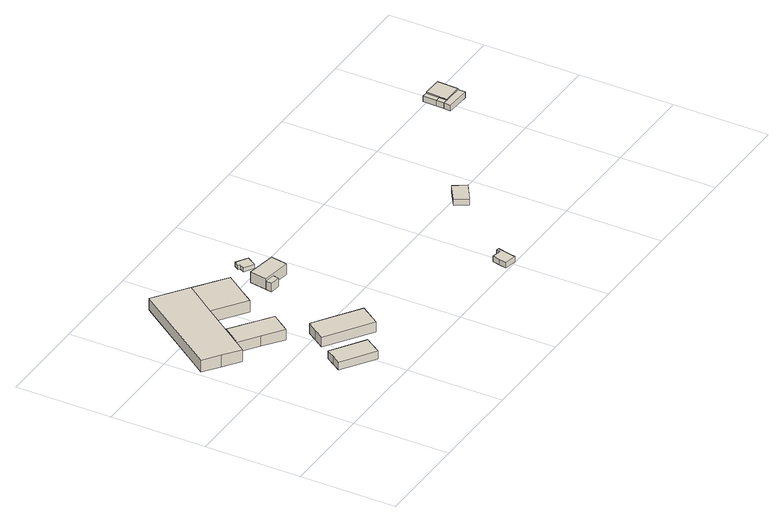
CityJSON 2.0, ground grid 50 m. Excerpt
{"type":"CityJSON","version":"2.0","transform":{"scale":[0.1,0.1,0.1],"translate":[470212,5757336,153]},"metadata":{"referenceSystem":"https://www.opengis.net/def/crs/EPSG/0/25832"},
"CityObjects":{
"building1":{"type":"Building","attributes":{"Gemeindeschluessel":"05711000","BezugspunktDach":"2000","function":"31001_2720","measuredHeight":5.11},"address":[{"country":"Germany","locality":"Bielefeld","thoroughfareNumber":"138","thoroughfareName":"Senner Hellweg"}],"geometry":[{"type":"Solid","lod":"1","boundaries":[[[[0,1,2,3,4,5]],[[6,7,8,9,10,11]],[[6,11,5,4]],[[7,6,4,3]],[[8,7,3,2]],[[9,8,2,1]],[[10,9,1,0]],[[11,10,0,5]]]]}]},
"building2":{"type":"Building","attributes":{"Gemeindeschluessel":"05711000","BezugspunktDach":"2000","function":"31001_2720","measuredHeight":6.38},"address":[{"country":"Germany","locality":"Bielefeld","thoroughfareNumber":"138","thoroughfareName":"Senner Hellweg"}],"geometry":[{"type":"Solid","lod":"1","boundaries":[[[[12,13,14,15,16,17,18]],[[19,20,21,22,23,24,25]],[[19,25,18,17]],[[20,19,17,16]],[[21,20,16,15]],[[22,21,15,14]],[[23,22,14,13]],[[24,23,13,12]],[[25,24,12,18]]]]}]},
"building3":{"type":"Building","attributes":{"Gemeindeschluessel":"05711000","function":"31001_2720"},"address":[{"country":"Germany","locality":"Bielefeld","thoroughfareNumber":"138","thoroughfareName":"Senner Hellweg"}],"children":["building3-1","building3-2"]},
"building3-1":{"type":"BuildingPart","attributes":{"BezugspunktDach":"2000","measuredHeight":7.31},"parents":["building3"],"geometry":[{"type":"Solid","lod":"1","boundaries":[[[[26,27,28,29,30,31,32]],[[33,34,35,36,37,38,39]],[[33,39,32,31]],[[34,33,31,30]],[[35,34,30,29]],[[36,35,29,28]],[[37,36,28,27]],[[38,37,27,26]],[[39,38,26,32]]]]}]},
"building3-2":{"type":"BuildingPart","attributes":{"BezugspunktDach":"2000","measuredHeight":7.27},"parents":["building3"],"geometry":[{"type":"Solid","lod":"1","boundaries":[[[[40,41,42,43,44]],[[45,38,37,46,47]],[[45,47,44,43]],[[38,45,43,42]],[[37,38,42,41]],[[46,37,41,40]],[[47,46,40,44]]]]}]},
"building4":{"type":"Building","attributes":{"Gemeindeschluessel":"05711000","BezugspunktDach":"2000","function":"31001_2720","measuredHeight":6.66},"address":[{"country":"Germany","locality":"Bielefeld","thoroughfareNumber":"138","thoroughfareName":"Senner Hellweg"}],"geometry":[{"type":"Solid","lod":"1","boundaries":[[[[48,49,50,51,52,53,54,55]],[[56,57,58,59,60,61,62,63]],[[56,63,55,54]],[[57,56,54,53]],[[58,57,53,52]],[[59,58,52,51]],[[60,59,51,50]],[[61,60,50,49]],[[62,61,49,48]],[[63,62,48,55]]]]}]},
"building5":{"type":"Building","attributes":{"Gemeindeschluessel":"05711000","function":"31001_1010"},"address":[{"country":"Germany","locality":"Bielefeld","thoroughfareNumber":"140","thoroughfareName":"Senner Hellweg"}],"children":["building5-1","building5-2"]},
"building5-1":{"type":"BuildingPart","attributes":{"BezugspunktDach":"2000","measuredHeight":6.8},"parents":["building5"],"geometry":[{"type":"Solid","lod":"1","boundaries":[[[[64,65,66,67]],[[68,69,70,71]],[[68,71,67,66]],[[69,68,66,65]],[[70,69,65,64]],[[71,70,64,67]]]]}]},
"building5-2":{"type":"BuildingPart","attributes":{"BezugspunktDach":"2000","measuredHeight":4.69},"parents":["building5"],"geometry":[{"type":"Solid","lod":"1","boundaries":[[[[72,73,74,75]],[[76,77,69,78]],[[76,78,75,74]],[[77,76,74,73]],[[69,77,73,72]],[[78,69,72,75]]]]}]},
"building6":{"type":"Building","attributes":{"Gemeindeschluessel":"05711000","BezugspunktDach":"2000","function":"31001_2460","measuredHeight":2.31},"address":[{"country":"Germany","locality":"Bielefeld","thoroughfareNumber":"140","thoroughfareName":"Senner Hellweg"}],"geometry":[{"type":"Solid","lod":"1","boundaries":[[[[79,80,81,82,83,84]],[[85,86,87,88,89,90]],[[85,90,84,83]],[[86,85,83,82]],[[87,86,82,81]],[[88,87,81,80]],[[89,88,80,79]],[[90,89,79,84]]]]}]},
"building7":{"type":"Building","attributes":{"Gemeindeschluessel":"05711000","BezugspunktDach":"2000","function":"31001_9998","measuredHeight":4.79},"address":[{"country":"Germany","locality":"Bielefeld","thoroughfareNumber":"138","thoroughfareName":"Senner Hellweg"}],"geometry":[{"type":"Solid","lod":"1","boundaries":[[[[91,92,93,94,95,96,97,98]],[[99,100,101,102,103,104,105,106]],[[99,106,98,97]],[[100,99,97,96]],[[101,100,96,95]],[[102,101,95,94]],[[103,102,94,93]],[[104,103,93,92]],[[105,104,92,91]],[[106,105,91,98]]]]}]},
"building8":{"type":"Building","attributes":{"Gemeindeschluessel":"05711000","BezugspunktDach":"2000","function":"31001_9998","measuredHeight":3.87},"address":[{"country":"Germany","locality":"Bielefeld","thoroughfareNumber":"138","thoroughfareName":"Senner Hellweg"}],"geometry":[{"type":"Solid","lod":"1","boundaries":[[[[107,108,109,110]],[[111,112,113,114]],[[111,114,110,109]],[[112,111,109,108]],[[113,112,108,107]],[[114,113,107,110]]]]}]},
"building9":{"type":"Building","attributes":{"Gemeindeschluessel":"05711000","BezugspunktDach":"2000","function":"51009_1610","measuredHeight":3},"address":[{"country":"Germany"}],"geometry":[{"type":"Solid","lod":"1","boundaries":[[[[115,116,117,118]],[[119,120,121,122]],[[119,122,118,117]],[[120,119,117,116]],[[121,120,116,115]],[[122,121,115,118]]]]}]},
"building10":{"type":"Building","attributes":{"Gemeindeschluessel":"05711000","BezugspunktDach":"2000","function":"51009_1610","measuredHeight":3.19},"address":[{"country":"Germany"}],"geometry":[{"type":"Solid","lod":"1","boundaries":[[[[117,116,123,124,125]],[[126,127,128,129,130]],[[126,130,125,124]],[[127,126,124,123]],[[128,127,123,116]],[[129,128,116,117]],[[130,129,117,125]]]]}]},
"building11":{"type":"Building","attributes":{"Gemeindeschluessel":"05711000","function":"31001_3062"},"address":[{"country":"Germany","locality":"Bielefeld","thoroughfareNumber":"146","thoroughfareName":"Senner Hellweg"}],"children":["building11-1","building11-2"]},
"building11-1":{"type":"BuildingPart","attributes":{"BezugspunktDach":"2000","measuredHeight":4.16},"parents":["building11"],"geometry":[{"type":"Solid","lod":"1","boundaries":[[[[131,132,133,134]],[[135,136,137,138]],[[135,138,134,133]],[[136,135,133,132]],[[137,136,132,131]],[[138,137,131,134]]]]}]},
"building11-2":{"type":"BuildingPart","attributes":{"BezugspunktDach":"2000","measuredHeight":3.15},"parents":["building11"],"geometry":[{"type":"Solid","lod":"1","boundaries":[[[[139,115,118,140]],[[141,142,143,137]],[[141,137,140,118]],[[142,141,118,115]],[[143,142,115,139]],[[137,143,139,140]]]]}]}
},
"vertices":[
[568,246,53],[398,359,53],[369,315,53],[340,272,53],[510,159,53],[539,203,53],[510,159,10],[340,272,10],[369,315,10],[398,359,10],[568,246,10],[539,203,10],
[498,695,75],[296,841,75],[261,792,75],[225,743,75],[325,671,75],[427,597,75],[462,646,75],[427,597,19],[325,671,19],[225,743,19],[261,792,19],[296,841,19],[498,695,19],[462,646,19],
[381,971,83],[505,1142,83],[333,1266,83],[3,808,83],[89,747,83],[175,685,83],[218,745,83],[175,685,19],[89,747,19],[3,808,19],[333,1266,19],[505,1142,19],[381,971,19],[218,745,19],
[667,1025,82],[505,1142,82],[381,971,82],[544,854,82],[606,940,82],[544,854,19],[667,1025,19],[606,940,19],
[761,375,71],[603,483,71],[530,532,71],[494,480,71],[459,428,71],[458,427,71],[690,270,71],[725,322,71],[690,270,16],[458,427,16],[459,428,16],[494,480,16],[530,532,16],[603,483,16],[761,375,16],[725,322,16],
[745,964,86],[730,874,86],[884,851,86],[899,938,86],[884,851,29],[730,874,29],[745,964,29],[899,938,29],
[730,874,76],[724,842,76],[777,833,76],[783,866,76],[777,833,29],[724,842,29],[783,866,29],
[805,1079,67],[789,1053,67],[798,1048,67],[782,1022,67],[833,991,67],[865,1042,67],[833,991,44],[782,1022,44],[798,1048,44],[789,1053,44],[805,1079,44],[865,1042,44],
[1524,105,33],[1520,85,33],[1474,94,33],[1466,55,33],[1458,17,33],[1519,5,33],[1527,43,33],[1540,101,33],[1527,43,2],[1519,5,2],[1458,17,2],[1466,55,2],[1474,94,2],[1520,85,2],[1524,105,2],[1540,101,2],
[1870,536,44],[1776,473,44],[1817,411,44],[1912,474,44],[1817,411,9],[1776,473,9],[1870,536,9],[1912,474,9],
[2448,941,42],[2447,901,42],[2474,900,42],[2476,940,42],[2474,900,12],[2447,901,12],[2448,941,12],[2476,940,12],
[2445,864,42],[2574,859,42],[2575,897,42],[2574,859,10],[2445,864,10],[2447,901,10],[2474,900,10],[2575,897,10],
[2479,1011,47],[2474,900,47],[2575,897,47],[2579,1008,47],[2575,897,11],[2474,900,11],[2479,1011,11],[2579,1008,11],
[2450,1012,42],[2479,1011,42],[2476,940,11],[2448,941,11],[2450,1012,11]
]}
